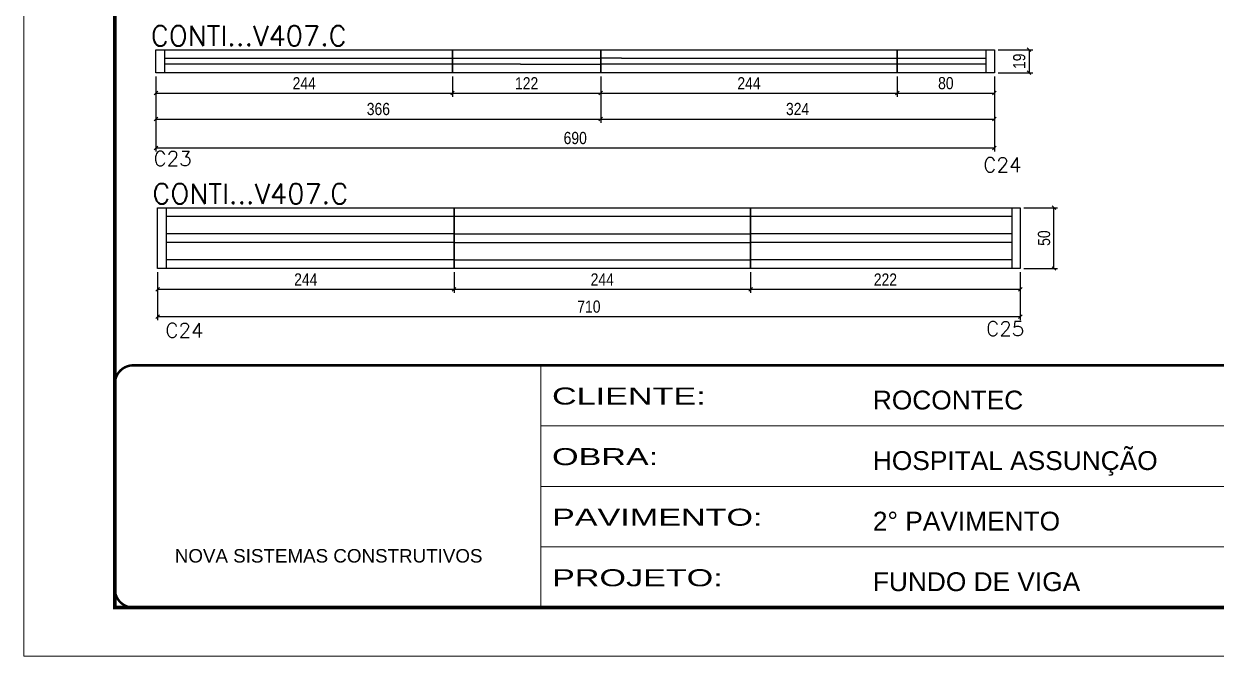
# Model space of a CAD drawing. Extents: x 567194 to 573448, y 6745 to 10093.
# Drawn here: x 570378 to 571359, y 7894 to 8414 of the extents above; entities that cross this region are included whole.
import ezdxf

# ---------------------------------------------------------------- set-up
doc = ezdxf.new("R2010")
doc.units = 0
doc.linetypes.add('CONTINUO', pattern=[0])
doc.linetypes.add('DASHED', pattern=[0.75, 0.5, -0.25])
doc.layers.get('0').update_dxf_attribs({"linetype": 'CONTINUOUS'})
doc.layers.get('DEFPOINTS').update_dxf_attribs({"linetype": 'CONTINUOUS'})
for name, color, linetype in [('5', 5, 'CONTINUOUS'), ('COTA', 241, 'CONTINUOUS'), ('NOMENCLATURA', 7, 'CONTINUOUS'), ('Painéis', 200, 'CONTINUOUS'), ('SARR_2.2x7', 40, 'CONTINUOUS')]:
    doc.layers.add(name, color=color, linetype=linetype)
doc.layers.add('Folhas', color=255, linetype='CONTINUOUS', lineweight=9)
doc.layers.add('SARRAFO DE PRESSAO', color=251, linetype='DASHED', lineweight=9)
doc.styles.add('ARIAL', font='arial.ttf')
doc.styles.add('COTA TECNICA', font='techl___.ttf', dxfattribs={"height": 10})
doc.styles.add('COTA TECNICA-50', font='techl___.ttf', dxfattribs={"height": 10})
doc.styles.get("Standard").update_dxf_attribs({"font": 'ROMANS.SHX'})
doc.styles.add('Tecnologia', font='')
doc.styles.get('Tecnologia').set_extended_font_data('Forgotten Futurist')
doc.dimstyles.new('COTA PAINEL-50', dxfattribs={"dimtxt": 10, "dimasz": 3, "dimexe": 3, "dimexo": 3, "dimgap": 3, "dimtad": 1, "dimdec": 1, "dimzin": 12, "dimdsep": 46, "dimtxsty": 'COTA TECNICA-50', "dimblk1": 'OBLIQUE', "dimblk2": 'OBLIQUE', "dimsah": 1, "dimcen": 0.9, "dimclrd": 4, "dimclre": 4, "dimclrt": 240, "dimadec": 1, "dimazin": 3, "dimtfac": 1, "dimtdec": 1, "dimtmove": 0, "dimatfit": 3, "dimfxl": 1, "dimtolj": 1, "dimtzin": 12, "dimarcsym": 0})
doc.dimstyles.new('PAINEL', dxfattribs={"dimtxt": 10, "dimasz": 3, "dimexe": 3, "dimexo": 3, "dimgap": 3, "dimtad": 1, "dimdec": 1, "dimzin": 12, "dimdsep": 46, "dimtxsty": 'COTA TECNICA', "dimblk1": 'OBLIQUE', "dimblk2": 'OBLIQUE', "dimsah": 1, "dimcen": 0.9, "dimclrd": 4, "dimclre": 4, "dimclrt": 240, "dimadec": 1, "dimazin": 3, "dimtfac": 1, "dimtdec": 1, "dimtmove": 0, "dimatfit": 3, "dimfxl": 1, "dimtolj": 1, "dimtzin": 12, "dimarcsym": 0})

# ---------------------------------------------------------------- blocks, each defined once
blk = doc.blocks.new('9999999999')
at = {"color": 30, "linetype": 'CONTINUO'}
for p, q in [((98564.56, 34230.21), (98564.56, 34429.45)), ((98564.56, 34379.64), (99583.98, 34379.64)), ((98564.56, 34329.83), (99487.98, 34329.83)), ((98564.56, 34280.02), (99487.98, 34280.02))]:
    blk.add_line(p, q, dxfattribs=at)
at = {"color": 30, "linetype": 'CONTINUO', "const_width": 2}
blk.add_lwpolyline([(99583.98, 34230.21), (99583.98, 34414.45, 0.414214), (99568.98, 34429.45), (98228.98, 34429.45, 0.414214), (98213.98, 34414.45), (98213.98, 34245.21, 0.414214), (98228.98, 34230.21), (99583.98, 34230.21)], format="xyb", dxfattribs=at)
at = {"layer": 'Folhas'}
blk.add_lwpolyline([(98138.98, 34190.21), (99623.98, 34190.21), (99623.98, 35240.21), (98138.98, 35240.21)], close=True, dxfattribs=at)
at = {"layer": 'Folhas', "color": 30, "const_width": 3}
blk.add_lwpolyline([(98213.98, 34230.21), (99583.98, 34230.21), (99583.98, 35200.21), (98213.98, 35200.21)], close=True, dxfattribs=at)
at = {"color": 7, "linetype": 'Continuous', "ltscale": 5, "style": 'ARIAL'}
for s, height, p in [('ROCONTEC', 15.483, (98837.68, 34393.13)), ('HOSPITAL ASSUNÇÃO', 15.4829, (98837.68, 34343.32)), ('2° PAVIMENTO', 15.4829, (98837.68, 34293.51)), ('NOVA SISTEMAS CONSTRUTIVOS', 11.0592, (98263.19, 34267.21)), ('FUNDO DE VIGA', 15.4829, (98837.68, 34243.7))]:
    blk.add_text(s, height=height, dxfattribs=at).set_placement(p)
at = {"layer": 'Folhas', "color": 7, "style": 'Tecnologia', "width": 1.5}
for s, p in [('CLIENTE:', (98573.65, 34397.17)), ('OBRA:', (98573.65, 34347.31)), ('PAVIMENTO:', (98573.65, 34297.5)), ('PROJETO:', (98573.65, 34247.69))]:
    blk.add_text(s, height=14, dxfattribs=at).set_placement(p)
blk = doc.blocks.new('_Oblique')
at = {"color": 0, "linetype": 'ByBlock', "lineweight": -2}
blk.add_line((-0.5, -0.5), (0.5, 0.5), dxfattribs=at)
blk = doc.blocks.new('*D75')
at = {"layer": 'COTA', "color": 4, "linetype": 'ByBlock', "lineweight": -2, "transparency": 16777216}
for p, q in [((570486.46, 8370.89), (570486.46, 8309.05)), ((571176.49, 8370.89), (571176.49, 8309.05)), ((570486.46, 8312.05), (571176.49, 8312.05))]:
    blk.add_line(p, q, dxfattribs=at)
at = {"layer": 'DEFPOINTS', "color": 0, "linetype": 'ByBlock', "transparency": 16777216}
for p in [(570486.46, 8373.89), (571176.49, 8373.89), (571176.49, 8312.05)]:
    blk.add_point(p, dxfattribs=at)
at = {"layer": 'COTA', "color": 4, "linetype": 'ByBlock', "lineweight": -2, "transparency": 16777216, "xscale": 3, "yscale": 3, "zscale": 3, "rotation": 180}
blk.add_blockref('_Oblique', (570486.46, 8312.05), dxfattribs=at)
at = {"layer": 'COTA', "color": 4, "linetype": 'ByBlock', "lineweight": -2, "transparency": 16777216, "xscale": 3, "yscale": 3, "zscale": 3}
blk.add_blockref('_Oblique', (571176.49, 8312.05), dxfattribs=at)
at = {"layer": 'COTA', "color": 240, "linetype": 'ByBlock', "transparency": 16777216, "insert": (570831.47, 8320.18), "char_height": 10, "attachment_point": 5, "style": 'COTA TECNICA-50'}
blk.add_mtext('\\A1;690', dxfattribs=at)
blk = doc.blocks.new('*D195')
at = {"layer": 'COTA', "color": 4, "linetype": 'ByBlock', "lineweight": -2, "transparency": 16777216}
for p, q in [((570486.46, 8370.89), (570486.46, 8354.21)), ((570730.46, 8370.89), (570730.46, 8354.21)), ((570486.46, 8357.21), (570730.46, 8357.21))]:
    blk.add_line(p, q, dxfattribs=at)
at = {"layer": 'DEFPOINTS', "color": 0, "linetype": 'ByBlock', "transparency": 16777216}
for p in [(570486.46, 8373.89), (570730.46, 8373.89), (570730.46, 8357.21)]:
    blk.add_point(p, dxfattribs=at)
at = {"layer": 'COTA', "color": 4, "linetype": 'ByBlock', "lineweight": -2, "transparency": 16777216, "xscale": 3, "yscale": 3, "zscale": 3, "rotation": 180}
blk.add_blockref('_Oblique', (570486.46, 8357.21), dxfattribs=at)
at = {"layer": 'COTA', "color": 4, "linetype": 'ByBlock', "lineweight": -2, "transparency": 16777216, "xscale": 3, "yscale": 3, "zscale": 3}
blk.add_blockref('_Oblique', (570730.46, 8357.21), dxfattribs=at)
at = {"layer": 'COTA', "color": 240, "linetype": 'ByBlock', "transparency": 16777216, "insert": (570608.46, 8365.28), "char_height": 10, "attachment_point": 5, "style": 'COTA TECNICA-50'}
blk.add_mtext('\\A1;244', dxfattribs=at)
blk = doc.blocks.new('*D196')
at = {"layer": 'COTA', "color": 4, "linetype": 'ByBlock', "lineweight": -2, "transparency": 16777216}
for p, q in [((570730.46, 8370.89), (570730.46, 8354.21)), ((570852.46, 8370.89), (570852.46, 8354.21)), ((570730.46, 8357.21), (570852.46, 8357.21))]:
    blk.add_line(p, q, dxfattribs=at)
at = {"layer": 'DEFPOINTS', "color": 0, "linetype": 'ByBlock', "transparency": 16777216}
for p in [(570730.46, 8373.89), (570852.46, 8373.89), (570852.46, 8357.21)]:
    blk.add_point(p, dxfattribs=at)
at = {"layer": 'COTA', "color": 4, "linetype": 'ByBlock', "lineweight": -2, "transparency": 16777216, "xscale": 3, "yscale": 3, "zscale": 3, "rotation": 180}
blk.add_blockref('_Oblique', (570730.46, 8357.21), dxfattribs=at)
at = {"layer": 'COTA', "color": 4, "linetype": 'ByBlock', "lineweight": -2, "transparency": 16777216, "xscale": 3, "yscale": 3, "zscale": 3}
blk.add_blockref('_Oblique', (570852.46, 8357.21), dxfattribs=at)
at = {"layer": 'COTA', "color": 240, "linetype": 'ByBlock', "transparency": 16777216, "insert": (570791.46, 8365.27), "char_height": 10, "attachment_point": 5, "style": 'COTA TECNICA-50'}
blk.add_mtext('\\A1;122', dxfattribs=at)
blk = doc.blocks.new('*D76')
at = {"layer": 'COTA', "color": 4, "linetype": 'ByBlock', "lineweight": -2, "transparency": 16777216}
for p, q in [((571096.46, 8370.89), (571096.46, 8354.21)), ((571176.49, 8370.89), (571176.49, 8354.21)), ((571096.46, 8357.21), (571176.49, 8357.21))]:
    blk.add_line(p, q, dxfattribs=at)
at = {"layer": 'DEFPOINTS', "color": 0, "linetype": 'ByBlock', "transparency": 16777216}
for p in [(571096.46, 8373.89), (571176.49, 8373.89), (571176.49, 8357.21)]:
    blk.add_point(p, dxfattribs=at)
at = {"layer": 'COTA', "color": 4, "linetype": 'ByBlock', "lineweight": -2, "transparency": 16777216, "xscale": 3, "yscale": 3, "zscale": 3, "rotation": 180}
blk.add_blockref('_Oblique', (571096.46, 8357.21), dxfattribs=at)
at = {"layer": 'COTA', "color": 4, "linetype": 'ByBlock', "lineweight": -2, "transparency": 16777216, "xscale": 3, "yscale": 3, "zscale": 3}
blk.add_blockref('_Oblique', (571176.49, 8357.21), dxfattribs=at)
at = {"layer": 'COTA', "color": 240, "linetype": 'ByBlock', "transparency": 16777216, "insert": (571136.47, 8365.33), "char_height": 10, "attachment_point": 5, "style": 'COTA TECNICA-50'}
blk.add_mtext('\\A1;80', dxfattribs=at)
blk = doc.blocks.new('*D77')
at = {"layer": 'COTA', "color": 4, "linetype": 'ByBlock', "lineweight": -2, "transparency": 16777216}
for p, q in [((570487.72, 8209.91), (570487.72, 8170.39)), ((571197.75, 8209.91), (571197.75, 8170.39)), ((570487.72, 8173.39), (571197.75, 8173.39))]:
    blk.add_line(p, q, dxfattribs=at)
at = {"layer": 'DEFPOINTS', "color": 0, "linetype": 'ByBlock', "transparency": 16777216}
for p in [(570487.72, 8212.91), (571197.75, 8212.91), (571197.75, 8173.39)]:
    blk.add_point(p, dxfattribs=at)
at = {"layer": 'COTA', "color": 4, "linetype": 'ByBlock', "lineweight": -2, "transparency": 16777216, "xscale": 3, "yscale": 3, "zscale": 3, "rotation": 180}
blk.add_blockref('_Oblique', (570487.72, 8173.39), dxfattribs=at)
at = {"layer": 'COTA', "color": 4, "linetype": 'ByBlock', "lineweight": -2, "transparency": 16777216, "xscale": 3, "yscale": 3, "zscale": 3}
blk.add_blockref('_Oblique', (571197.75, 8173.39), dxfattribs=at)
at = {"layer": 'COTA', "color": 240, "linetype": 'ByBlock', "transparency": 16777216, "insert": (570842.73, 8181.49), "char_height": 10, "attachment_point": 5, "style": 'COTA TECNICA-50'}
blk.add_mtext('\\A1;710', dxfattribs=at)
blk = doc.blocks.new('*D197')
at = {"layer": 'COTA', "color": 4, "linetype": 'ByBlock', "lineweight": -2, "transparency": 16777216}
for p, q in [((570487.72, 8209.91), (570487.72, 8192.82)), ((570731.72, 8209.91), (570731.72, 8192.82)), ((570487.72, 8195.82), (570731.72, 8195.82))]:
    blk.add_line(p, q, dxfattribs=at)
at = {"layer": 'DEFPOINTS', "color": 0, "linetype": 'ByBlock', "transparency": 16777216}
for p in [(570487.72, 8212.91), (570731.72, 8212.91), (570731.72, 8195.82)]:
    blk.add_point(p, dxfattribs=at)
at = {"layer": 'COTA', "color": 4, "linetype": 'ByBlock', "lineweight": -2, "transparency": 16777216, "xscale": 3, "yscale": 3, "zscale": 3, "rotation": 180}
blk.add_blockref('_Oblique', (570487.72, 8195.82), dxfattribs=at)
at = {"layer": 'COTA', "color": 4, "linetype": 'ByBlock', "lineweight": -2, "transparency": 16777216, "xscale": 3, "yscale": 3, "zscale": 3}
blk.add_blockref('_Oblique', (570731.72, 8195.82), dxfattribs=at)
at = {"layer": 'COTA', "color": 240, "linetype": 'ByBlock', "transparency": 16777216, "insert": (570609.72, 8203.89), "char_height": 10, "attachment_point": 5, "style": 'COTA TECNICA-50'}
blk.add_mtext('\\A1;244', dxfattribs=at)
blk = doc.blocks.new('*D198')
at = {"layer": 'COTA', "color": 4, "linetype": 'ByBlock', "lineweight": -2, "transparency": 16777216}
for p, q in [((570731.72, 8209.91), (570731.72, 8192.82)), ((570975.72, 8209.91), (570975.72, 8192.82)), ((570731.72, 8195.82), (570975.72, 8195.82))]:
    blk.add_line(p, q, dxfattribs=at)
at = {"layer": 'DEFPOINTS', "color": 0, "linetype": 'ByBlock', "transparency": 16777216}
for p in [(570731.72, 8212.91), (570975.72, 8212.91), (570975.72, 8195.82)]:
    blk.add_point(p, dxfattribs=at)
at = {"layer": 'COTA', "color": 4, "linetype": 'ByBlock', "lineweight": -2, "transparency": 16777216, "xscale": 3, "yscale": 3, "zscale": 3, "rotation": 180}
blk.add_blockref('_Oblique', (570731.72, 8195.82), dxfattribs=at)
at = {"layer": 'COTA', "color": 4, "linetype": 'ByBlock', "lineweight": -2, "transparency": 16777216, "xscale": 3, "yscale": 3, "zscale": 3}
blk.add_blockref('_Oblique', (570975.72, 8195.82), dxfattribs=at)
at = {"layer": 'COTA', "color": 240, "linetype": 'ByBlock', "transparency": 16777216, "insert": (570853.72, 8203.89), "char_height": 10, "attachment_point": 5, "style": 'COTA TECNICA-50'}
blk.add_mtext('\\A1;244', dxfattribs=at)
blk = doc.blocks.new('*D199')
at = {"layer": 'COTA', "color": 4, "linetype": 'ByBlock', "lineweight": -2, "transparency": 16777216}
for p, q in [((571179.49, 8392.89), (571207.97, 8392.89)), ((571204.97, 8392.89), (571204.97, 8373.89)), ((571179.49, 8373.89), (571207.97, 8373.89))]:
    blk.add_line(p, q, dxfattribs=at)
at = {"layer": 'DEFPOINTS', "color": 0, "linetype": 'ByBlock', "transparency": 16777216}
for p in [(571176.49, 8392.89), (571176.49, 8373.89), (571204.97, 8373.89)]:
    blk.add_point(p, dxfattribs=at)
at = {"layer": 'COTA', "color": 4, "linetype": 'ByBlock', "lineweight": -2, "transparency": 16777216, "xscale": 3, "yscale": 3, "zscale": 3}
for p, rotation in [((571204.97, 8392.89), 90), ((571204.97, 8373.89), 270)]:
    blk.add_blockref('_Oblique', p, dxfattribs=dict(at, rotation=rotation))
at = {"layer": 'COTA', "color": 240, "linetype": 'ByBlock', "transparency": 16777216, "insert": (571196.89, 8383.39), "char_height": 10, "attachment_point": 5, "rotation": 90, "style": 'COTA TECNICA-50'}
blk.add_mtext('\\A1;19', dxfattribs=at)
blk = doc.blocks.new('*D200')
at = {"layer": 'COTA', "color": 4, "linetype": 'ByBlock', "lineweight": -2, "transparency": 16777216}
for p, q in [((571200.75, 8262.91), (571228.41, 8262.91)), ((571225.41, 8212.91), (571225.41, 8262.91)), ((571200.75, 8212.91), (571228.41, 8212.91))]:
    blk.add_line(p, q, dxfattribs=at)
at = {"layer": 'DEFPOINTS', "color": 0, "linetype": 'ByBlock', "transparency": 16777216}
for p in [(571197.75, 8262.91), (571225.41, 8262.91), (571197.75, 8212.91)]:
    blk.add_point(p, dxfattribs=at)
at = {"layer": 'COTA', "color": 4, "linetype": 'ByBlock', "lineweight": -2, "transparency": 16777216, "xscale": 3, "yscale": 3, "zscale": 3}
for p, rotation in [((571225.41, 8262.91), 90), ((571225.41, 8212.91), 270)]:
    blk.add_blockref('_Oblique', p, dxfattribs=dict(at, rotation=rotation))
at = {"layer": 'COTA', "color": 240, "linetype": 'ByBlock', "transparency": 16777216, "insert": (571217.3, 8237.91), "char_height": 10, "attachment_point": 5, "rotation": 90, "style": 'COTA TECNICA-50'}
blk.add_mtext('\\A1;50', dxfattribs=at)
blk = doc.blocks.new('*D96')
at = {"layer": 'COTA', "color": 4, "lineweight": -2, "transparency": 16777216}
for p, q in [((570975.72, 8209.91), (570975.72, 8192.82)), ((571197.75, 8209.91), (571197.75, 8192.82)), ((570975.72, 8195.82), (571197.75, 8195.82))]:
    blk.add_line(p, q, dxfattribs=at)
at = {"layer": 'DEFPOINTS', "color": 0, "transparency": 16777216}
for p in [(570975.72, 8212.91), (571197.75, 8212.91), (571197.75, 8195.82)]:
    blk.add_point(p, dxfattribs=at)
at = {"layer": 'COTA', "color": 4, "lineweight": -2, "transparency": 16777216, "xscale": 3, "yscale": 3, "zscale": 3, "rotation": 180}
blk.add_blockref('_Oblique', (570975.72, 8195.82), dxfattribs=at)
at = {"layer": 'COTA', "color": 4, "lineweight": -2, "transparency": 16777216, "xscale": 3, "yscale": 3, "zscale": 3}
blk.add_blockref('_Oblique', (571197.75, 8195.82), dxfattribs=at)
at = {"layer": 'COTA', "color": 240, "transparency": 16777216, "insert": (571086.73, 8203.82), "char_height": 10, "attachment_point": 5, "style": 'COTA TECNICA'}
blk.add_mtext('\\A1;222', dxfattribs=at)
blk = doc.blocks.new('*D230')
at = {"layer": 'COTA', "color": 4, "lineweight": -2, "transparency": 16777216}
for p, q in [((570852.46, 8370.89), (570852.46, 8354.21)), ((571096.46, 8370.89), (571096.46, 8354.21)), ((570852.46, 8357.21), (571096.46, 8357.21))]:
    blk.add_line(p, q, dxfattribs=at)
at = {"layer": 'DEFPOINTS', "color": 0, "transparency": 16777216}
for p in [(570852.46, 8373.89), (571096.46, 8373.89), (571096.46, 8357.21)]:
    blk.add_point(p, dxfattribs=at)
at = {"layer": 'COTA', "color": 4, "lineweight": -2, "transparency": 16777216, "xscale": 3, "yscale": 3, "zscale": 3, "rotation": 180}
blk.add_blockref('_Oblique', (570852.46, 8357.21), dxfattribs=at)
at = {"layer": 'COTA', "color": 4, "lineweight": -2, "transparency": 16777216, "xscale": 3, "yscale": 3, "zscale": 3}
blk.add_blockref('_Oblique', (571096.46, 8357.21), dxfattribs=at)
at = {"layer": 'COTA', "color": 240, "transparency": 16777216, "insert": (570974.46, 8365.28), "char_height": 10, "attachment_point": 5, "style": 'COTA TECNICA'}
blk.add_mtext('\\A1;244', dxfattribs=at)
blk = doc.blocks.new('*D97')
at = {"layer": 'COTA', "color": 4, "lineweight": -2, "transparency": 16777216}
for p, q in [((570486.46, 8370.89), (570486.46, 8332.84)), ((570852.46, 8370.89), (570852.46, 8332.84)), ((570486.46, 8335.84), (570852.46, 8335.84))]:
    blk.add_line(p, q, dxfattribs=at)
at = {"layer": 'DEFPOINTS', "color": 0, "transparency": 16777216}
for p in [(570486.46, 8373.89), (570852.46, 8373.89), (570852.46, 8335.84)]:
    blk.add_point(p, dxfattribs=at)
at = {"layer": 'COTA', "color": 4, "lineweight": -2, "transparency": 16777216, "xscale": 3, "yscale": 3, "zscale": 3, "rotation": 180}
blk.add_blockref('_Oblique', (570486.46, 8335.84), dxfattribs=at)
at = {"layer": 'COTA', "color": 4, "lineweight": -2, "transparency": 16777216, "xscale": 3, "yscale": 3, "zscale": 3}
blk.add_blockref('_Oblique', (570852.46, 8335.84), dxfattribs=at)
at = {"layer": 'COTA', "color": 240, "transparency": 16777216, "insert": (570669.46, 8344.06), "char_height": 10, "attachment_point": 5, "style": 'COTA TECNICA'}
blk.add_mtext('\\A1;366', dxfattribs=at)
blk = doc.blocks.new('*D98')
at = {"layer": 'COTA', "color": 4, "lineweight": -2, "transparency": 16777216}
for p, q in [((570852.46, 8370.89), (570852.46, 8332.84)), ((571176.49, 8370.89), (571176.49, 8332.84)), ((570852.46, 8335.84), (571176.49, 8335.84))]:
    blk.add_line(p, q, dxfattribs=at)
at = {"layer": 'DEFPOINTS', "color": 0, "transparency": 16777216}
for p in [(570852.46, 8373.89), (571176.49, 8373.89), (571176.49, 8335.84)]:
    blk.add_point(p, dxfattribs=at)
at = {"layer": 'COTA', "color": 4, "lineweight": -2, "transparency": 16777216, "xscale": 3, "yscale": 3, "zscale": 3, "rotation": 180}
blk.add_blockref('_Oblique', (570852.46, 8335.84), dxfattribs=at)
at = {"layer": 'COTA', "color": 4, "lineweight": -2, "transparency": 16777216, "xscale": 3, "yscale": 3, "zscale": 3}
blk.add_blockref('_Oblique', (571176.49, 8335.84), dxfattribs=at)
at = {"layer": 'COTA', "color": 240, "transparency": 16777216, "insert": (571014.47, 8344.06), "char_height": 10, "attachment_point": 5, "style": 'COTA TECNICA'}
blk.add_mtext('\\A1;324', dxfattribs=at)

msp = doc.modelspace()

# ---------------------------------------------------------------- linework, layer by layer
at = {"layer": 'Painéis', "linetype": 'Continuous'}
for points in [[(570486.46, 8392.89), (570730.46, 8392.89), (570730.46, 8373.89), (570486.46, 8373.89)], [(570730.46, 8392.89), (570852.46, 8392.89), (570852.46, 8373.89), (570730.46, 8373.89)], [(570852.46, 8392.89), (571096.46, 8392.89), (571096.46, 8373.89), (570852.46, 8373.89)], [(571096.46, 8392.89), (571176.49, 8392.89), (571176.49, 8373.89), (571096.46, 8373.89)], [(570487.72, 8262.91), (570731.72, 8262.91), (570731.72, 8212.91), (570487.72, 8212.91)], [(570731.72, 8262.91), (570975.72, 8262.91), (570975.72, 8212.91), (570731.72, 8212.91)], [(570975.72, 8262.91), (571197.75, 8262.91), (571197.75, 8212.91), (570975.72, 8212.91)]]:
    msp.add_lwpolyline(points, close=True, dxfattribs=at)
at = {"layer": 'SARR_2.2x7', "linetype": 'Continuous'}
for p, q in [((570493.46, 8392.89), (570493.46, 8373.89)), ((571169.49, 8392.89), (571169.49, 8373.89)), ((570493.46, 8385.89), (570786.46, 8385.89)), ((570786.46, 8380.89), (570493.46, 8380.89)), ((570786.46, 8385.89), (570852.46, 8385.89)), ((570786.46, 8380.89), (570852.46, 8380.89)), ((570869.46, 8385.89), (570852.46, 8385.89)), ((570869.46, 8380.89), (570852.46, 8380.89)), ((570869.46, 8385.89), (571169.49, 8385.89)), ((571169.49, 8380.89), (570869.46, 8380.89)), ((570494.72, 8262.91), (570494.72, 8212.91)), ((571190.75, 8262.91), (571190.75, 8212.91)), ((570494.72, 8255.91), (570731.72, 8255.91)), ((570731.72, 8255.91), (570975.72, 8255.91)), ((570975.72, 8255.91), (571190.75, 8255.91)), ((570731.72, 8241.41), (570494.72, 8241.41)), ((570731.72, 8234.41), (570494.72, 8234.41)), ((570731.72, 8241.41), (570975.72, 8241.41)), ((570731.72, 8234.41), (570975.72, 8234.41)), ((571190.75, 8241.41), (570975.72, 8241.41)), ((571190.75, 8234.41), (570975.72, 8234.41)), ((570731.72, 8219.91), (570494.72, 8219.91)), ((570731.72, 8219.91), (570975.72, 8219.91)), ((571190.75, 8219.91), (570975.72, 8219.91))]:
    msp.add_line(p, q, dxfattribs=at)

# ---------------------------------------------------------------- block references
at = {"layer": 'SARRAFO DE PRESSAO', "color": 6, "linetype": 'ByBlock'}
msp.add_blockref('9999999999', (472238.73, -26296.18), dxfattribs=at)

# ---------------------------------------------------------------- texts
at = {"layer": '5', "linetype": 'Continuous'}
for s, p in [('C23', (570484.41, 8297.34)), ('C24', (571167.34, 8292.15)), ('C24', (570494.2, 8156.02)), ('C25', (571169.64, 8157.4))]:
    msp.add_text(s, height=12, rotation=359.99996, dxfattribs=at).set_placement(p)
at = {"layer": 'NOMENCLATURA', "linetype": 'Continuous'}
for p in [(570482.2, 8396.12), (570483.46, 8266.18)]:
    msp.add_text('CONTI...V407.C', height=16.5, dxfattribs=at).set_placement(p)

# ---------------------------------------------------------------- dimensions: what is measured, and where the dimension line sits
at = {"layer": 'COTA', "linetype": 'ByBlock'}
for base, p1, p2, picture, middle in [((571204.97, 8373.89), (571176.49, 8392.89), (571176.49, 8373.89), '*D199', (571196.89, 8383.39)), ((571225.41, 8262.91), (571197.75, 8212.91), (571197.75, 8262.91), '*D200', (571217.3, 8237.91))]:
    dim = msp.add_linear_dim(base=base, p1=p1, p2=p2, angle=90, dimstyle='COTA PAINEL-50', override={"dimarcsym": 1}, dxfattribs=at)
    dim.commit()
    dim.dimension.update_dxf_attribs({"geometry": picture, "text_midpoint": middle})
for base, p1, p2, picture, middle in [((571176.49, 8312.05), (570486.46, 8373.89), (571176.49, 8373.89), '*D75', (570831.47, 8320.18)), ((570852.46, 8357.21), (570730.46, 8373.89), (570852.46, 8373.89), '*D196', (570791.46, 8365.27)), ((571176.49, 8357.21), (571096.46, 8373.89), (571176.49, 8373.89), '*D76', (571136.47, 8365.33)), ((571197.75, 8173.39), (570487.72, 8212.91), (571197.75, 8212.91), '*D77', (570842.73, 8181.49)), ((570975.72, 8195.82), (570731.72, 8212.91), (570975.72, 8212.91), '*D198', (570853.72, 8203.89))]:
    dim = msp.add_linear_dim(base=base, p1=p1, p2=p2, dimstyle='COTA PAINEL-50', override={"dimarcsym": 1}, dxfattribs=at)
    dim.commit()
    dim.dimension.update_dxf_attribs({"geometry": picture, "text_midpoint": middle})
for p1, p2, distance, picture, middle in [((570486.46, 8373.89), (570730.46, 8373.89), -16.68, '*D195', (570608.46, 8365.28)), ((570487.72, 8212.91), (570731.72, 8212.91), -17.09, '*D197', (570609.72, 8203.89))]:
    dim = msp.add_aligned_dim(p1=p1, p2=p2, distance=distance, dimstyle='COTA PAINEL-50', override={"dimarcsym": 1}, dxfattribs=at)
    dim.commit()
    dim.dimension.update_dxf_attribs({"geometry": picture, "text_midpoint": middle})
at = {"layer": 'COTA'}
for base, p1, p2, picture, middle in [((570852.46, 8335.84), (570486.46, 8373.89), (570852.46, 8373.89), '*D97', (570669.46, 8344.06)), ((571096.46, 8357.21), (570852.46, 8373.89), (571096.46, 8373.89), '*D230', (570974.46, 8365.28)), ((571176.49, 8335.84), (570852.46, 8373.89), (571176.49, 8373.89), '*D98', (571014.47, 8344.06)), ((571197.75, 8195.82), (570975.72, 8212.91), (571197.75, 8212.91), '*D96', (571086.73, 8203.82))]:
    dim = msp.add_linear_dim(base=base, p1=p1, p2=p2, dimstyle='PAINEL', dxfattribs=at)
    dim.commit()
    dim.dimension.update_dxf_attribs({"geometry": picture, "text_midpoint": middle})

doc.saveas('drawing.dxf')
